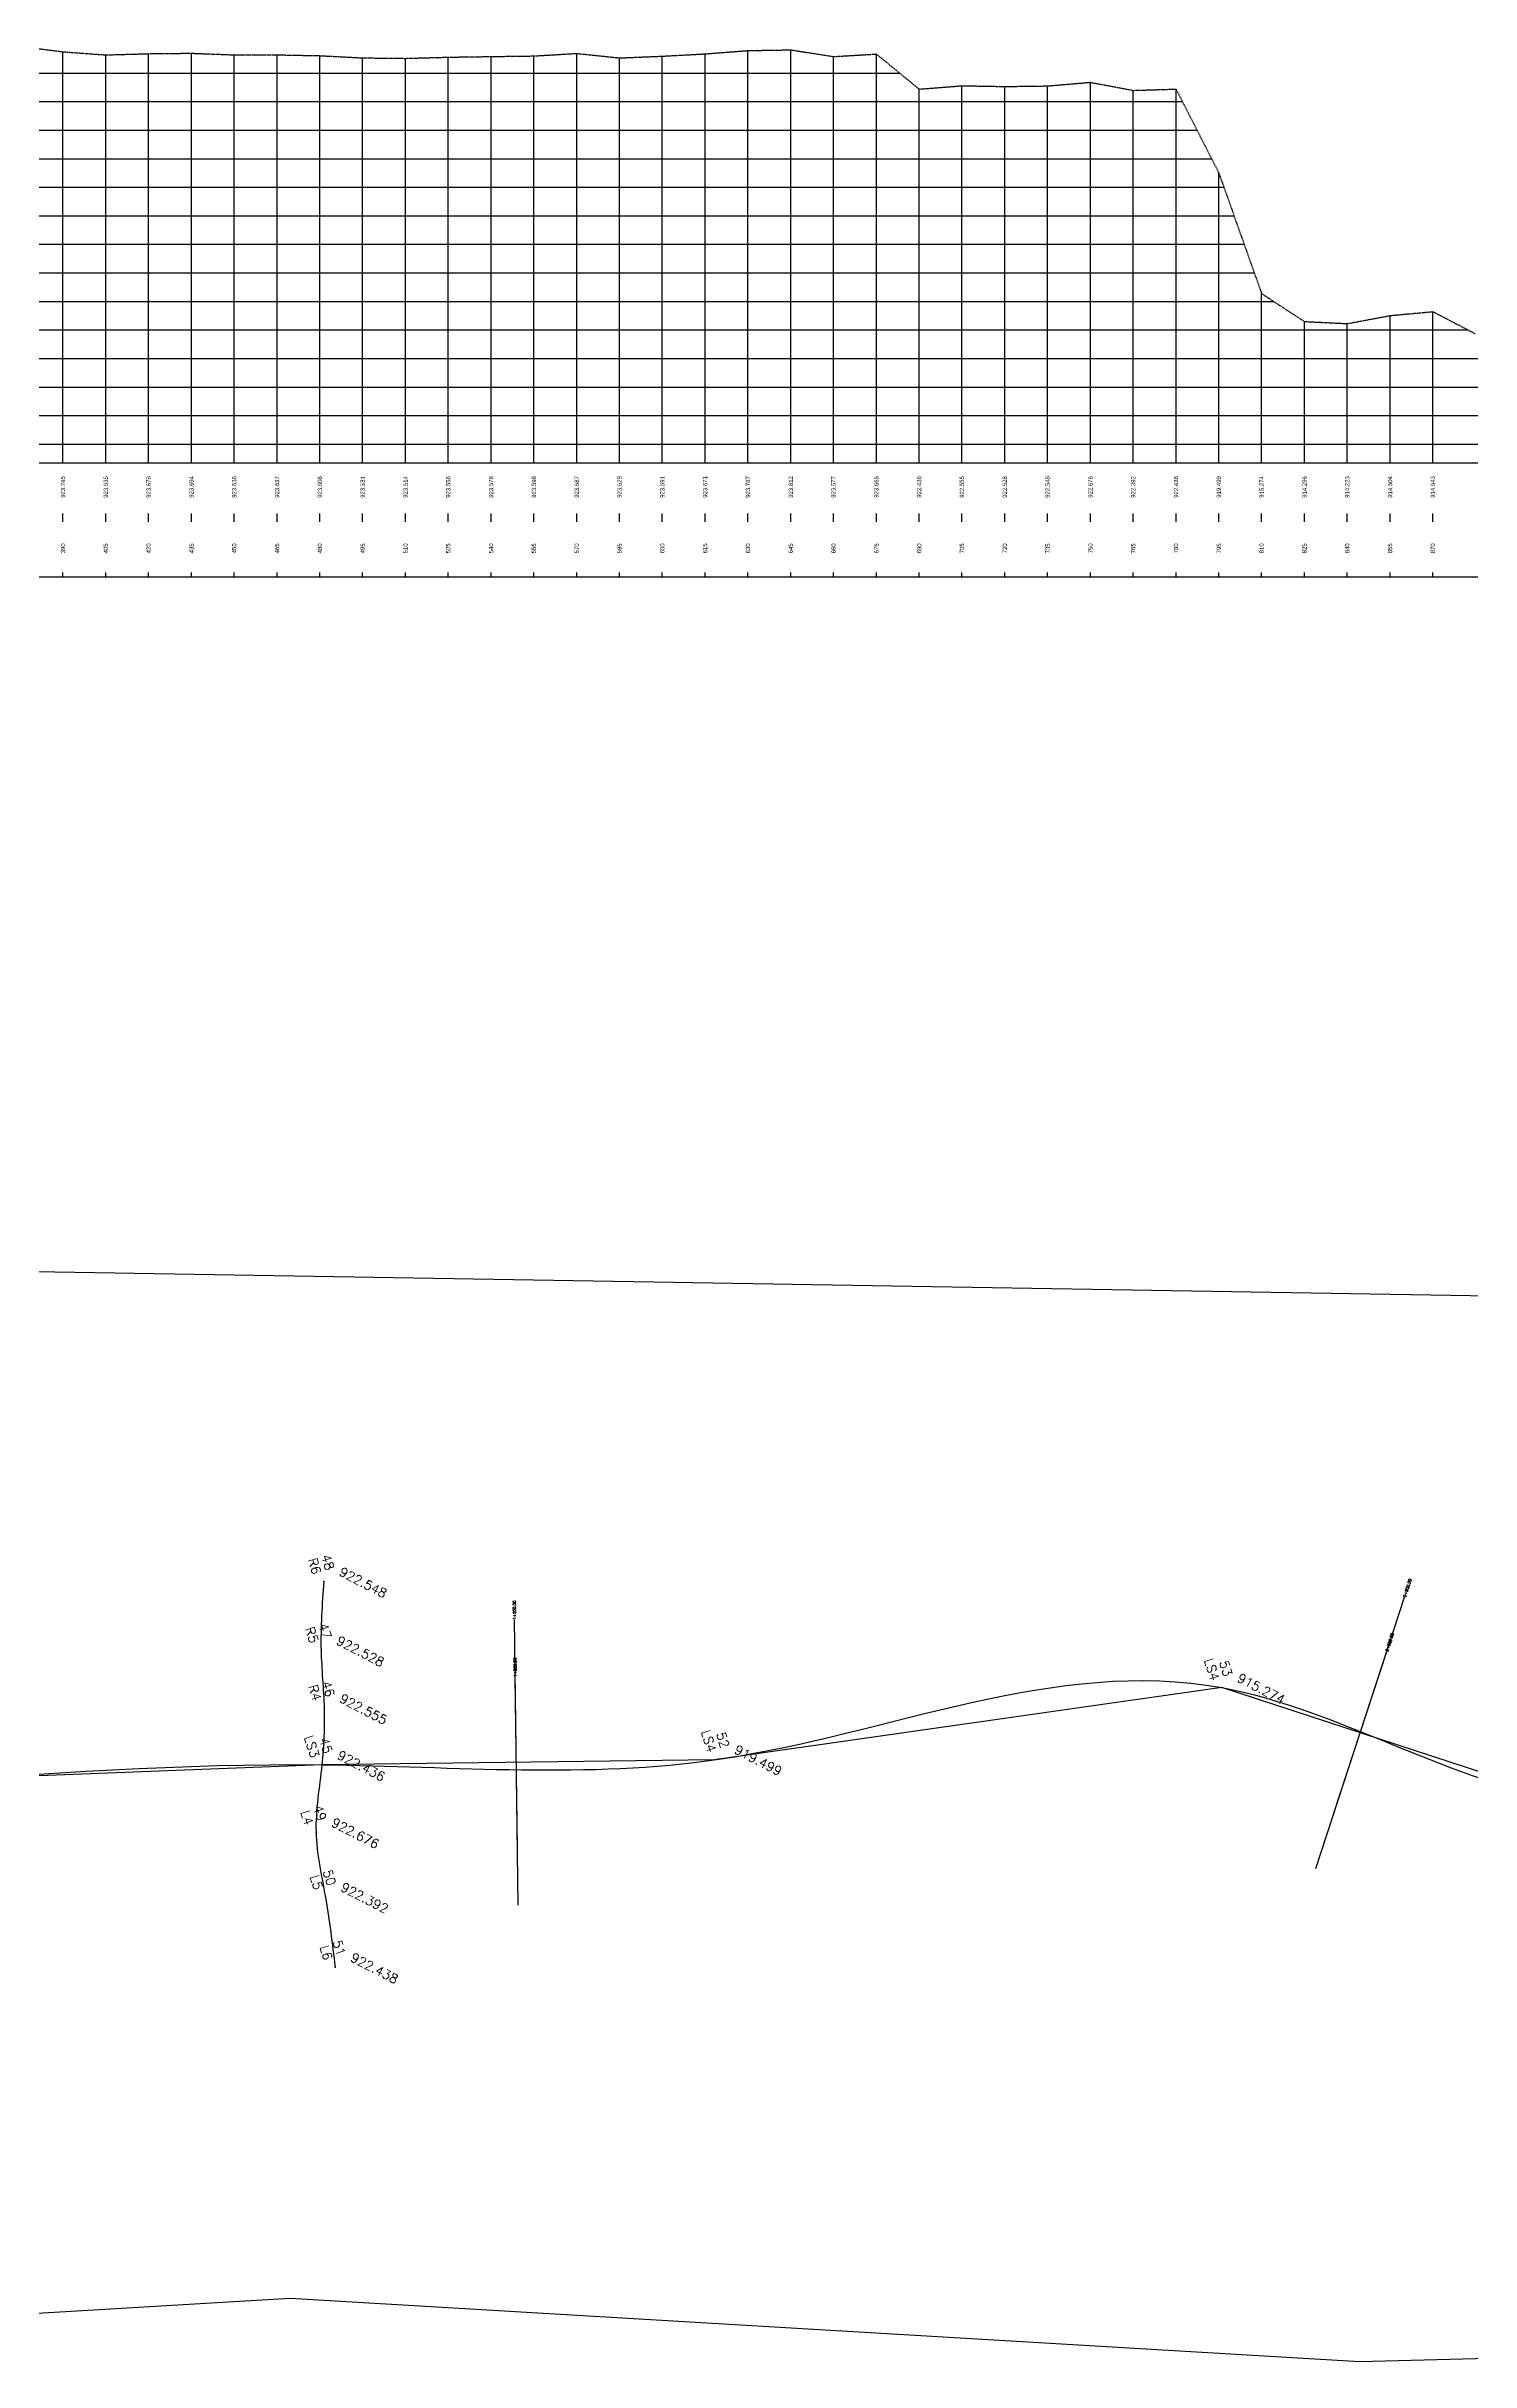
# Model space of a CAD drawing. Header units: millimetres. Extents: x 824502 to 1498685, y 1474633 to 1481826.
# Drawn here: x 1479430 to 1479930, y 1478283 to 1479094 of the extents above; entities that cross this region are included whole.
import ezdxf
from ezdxf.enums import TextEntityAlignment as Align

# ---------------------------------------------------------------- set-up
doc = ezdxf.new("R2010")
doc.units = ezdxf.units.MM
doc.linetypes.add('HIDDEN', pattern=[0.375, 0.25, -0.125])
for name, color, linetype in [('Boundary', 6, 'Continuous'), ('Chainage', 7, 'Continuous'), ('Chainage_TXT', 7, 'Continuous'), ('GL', 3, 'HIDDEN'), ('Points', 7, 'Continuous'), ('Points-ELV', 6, 'Continuous'), ('Points-NUM', 4, 'Continuous'), ('Points-TXT', 3, 'Continuous'), ('TitleBox', 7, 'Continuous')]:
    doc.layers.add(name, color=color, linetype=linetype)
doc.styles.add('ROMANS', font='romans.shx')
doc.styles.get("Standard").update_dxf_attribs({"font": 'arial.ttf'})

# ---------------------------------------------------------------- blocks, each defined once
blk = doc.blocks.new('POINTS')
at = {"layer": 'Points'}
blk.add_line((0, 0), (0, 0), dxfattribs=at)
blk.add_point((0, 0), dxfattribs=at)
at = {"layer": 'Points-ELV', "style": 'ROMANS'}
blk.add_attdef('ELEV', text='', height=1, rotation=45, dxfattribs=at).set_placement((0, 0), align=Align.BOTTOM_LEFT)
at = {"layer": 'Points-NUM', "style": 'ROMANS'}
blk.add_attdef('PTNUM', text='', height=1, dxfattribs=at).set_placement((0, 0), align=Align.BOTTOM_RIGHT)
at = {"layer": 'Points-TXT', "style": 'ROMANS'}
blk.add_attdef('DESC', text='', height=1, dxfattribs=at).set_placement((0, 0), align=Align.BOTTOM_RIGHT)

msp = doc.modelspace()

# ---------------------------------------------------------------- linework, layer by layer
at = {"color": 0}
msp.add_lwpolyline([(1480746.847, 1478573.166), (1480584.758, 1478542.724), (1480460.324, 1478548.08), (1480387.688, 1478520.003), (1480288.782, 1478446.309), (1480182.533, 1478486.447), (1479965.626, 1478478.688), (1479842.379, 1478518.948), (1479664.626, 1478493.642), (1479527.022, 1478491.918), (1479400.745, 1478487.045), (1479309.517, 1478480.299), (1479231.733, 1478476.426), (1479128.067, 1478476.359), (1479053.146, 1478472.394)], dxfattribs=at)
for points in [[(1479053.146, 1478472.394, 12010.774), (1479131.598, 1478476.438, 11982.219), (1479231.733, 1478476.426, 11956.996), (1479527.022, 1478491.918, 11913.086), (1479666.121, 1478493.858, 11875.155), (1479842.379, 1478518.948, 11820.59), (1479965.626, 1478478.688, 11807.96), (1480182.533, 1478486.447, 11798.725), (1480288.782, 1478446.309, 11802.91), (1480387.688, 1478520.003, 11813.9), (1480584.758, 1478542.724, 11915.966), (1480746.847, 1478573.166, 11985.357)], [(1479527.678, 1478556.157, 11914.533), (1479526.729, 1478532.057, 11914.274), (1479527.808, 1478511.781, 11914.623), (1479527.022, 1478491.918, 11913.086), (1479524.954, 1478468.317, 11916.186), (1479528.234, 1478445.663, 11912.518), (1479531.652, 1478421.034, 11913.112)]]:
    msp.add_spline(points, degree=3)
at = {"layer": 'Boundary'}
msp.add_polyline3d([(1480778.112, 1478702.343, 0), (1480837.493, 1478452.456, 0), (1480497.794, 1478405.251, 0), (1480357.357, 1478297.292, 0), (1480138.109, 1478289.151, 0), (1479890.747, 1478282.827, 0), (1479515.948, 1478305.02, 0), (1479301.243, 1478292.194, 0), (1479013.149, 1478306.666, 0), (1478984.538, 1478580.806, 0), (1479244.652, 1478667.703, 0), (1479943.466, 1478656.118, 0), (1480281.676, 1478648.232, 0), (1480778.156, 1478702.327, 0)], dxfattribs=at)
at = {"layer": 'Chainage', "color": 0}
for p, q in [((1479875.301, 1478455.594), (1479906.352, 1478550.651)), ((1479595.77, 1478442.775), (1479594.517, 1478542.768)), ((1479881.511, 1478474.605), (1479900.142, 1478531.639)), ((1479595.52, 1478462.774), (1479594.768, 1478522.769))]:
    msp.add_line(p, q, dxfattribs=at)
at = {"layer": 'Chainage_TXT', "color": 0}
for p, q in [((1479436.3, 1478954.518), (1479436.3, 1479091.968)), ((1479451.3, 1478954.518), (1479451.3, 1479090.868)), ((1479466.3, 1478954.518), (1479466.3, 1479091.298)), ((1479481.3, 1478954.518), (1479481.3, 1479091.458)), ((1479496.3, 1478954.518), (1479496.3, 1479090.878)), ((1479511.3, 1478954.518), (1479511.3, 1479090.889)), ((1479526.3, 1478954.518), (1479526.3, 1479090.598)), ((1479571.3, 1478954.518), (1479571.3, 1479090.079)), ((1479586.3, 1478954.518), (1479586.3, 1479090.298)), ((1479601.3, 1478954.518), (1479601.3, 1479090.498)), ((1479616.3, 1478954.518), (1479616.3, 1479091.388)), ((1479646.3, 1478954.518), (1479646.3, 1479090.428)), ((1479661.3, 1478954.518), (1479661.3, 1479091.228)), ((1479676.3, 1478954.518), (1479676.3, 1479092.388)), ((1479691.3, 1478954.518), (1479691.3, 1479092.638)), ((1479706.3, 1478954.518), (1479706.3, 1479090.289)), ((1479721.3, 1478954.518), (1479721.3, 1479091.168)), ((1479041.3, 1479084.518), (1479729.416, 1479084.518)), ((1479541.3, 1478954.518), (1479541.3, 1479089.828)), ((1479556.3, 1478954.518), (1479556.3, 1479089.658)), ((1479631.3, 1478954.518), (1479631.3, 1479089.808)), ((1479041.3, 1479074.518), (1479828.536, 1479074.518)), ((1479736.3, 1478954.518), (1479736.3, 1479078.878)), ((1479751.3, 1478954.518), (1479751.3, 1479080.068)), ((1479766.3, 1478954.518), (1479766.3, 1479079.798)), ((1479781.3, 1478954.518), (1479781.3, 1479079.998)), ((1479796.3, 1478954.518), (1479796.3, 1479081.279)), ((1479811.3, 1478954.518), (1479811.3, 1479078.439)), ((1479826.3, 1478954.518), (1479826.3, 1479078.898)), ((1479041.3, 1479064.518), (1479833.639, 1479064.518)), ((1479041.3, 1479054.518), (1479838.743, 1479054.518)), ((1479841.3, 1478954.518), (1479841.3, 1479049.509)), ((1479041.3, 1479044.518), (1479843.072, 1479044.518)), ((1479041.3, 1479034.518), (1479846.622, 1479034.518)), ((1479041.3, 1479024.518), (1479850.172, 1479024.518)), ((1479041.3, 1479014.518), (1479853.723, 1479014.518)), ((1479041.3, 1479004.518), (1479860.503, 1479004.518)), ((1479856.3, 1478954.518), (1479856.3, 1479007.258)), ((1479916.3, 1478954.518), (1479916.3, 1479000.948)), ((1479041.3, 1478994.518), (1479928.603, 1478994.518)), ((1479871.3, 1478954.518), (1479871.3, 1478997.478)), ((1479886.3, 1478954.518), (1479886.3, 1478996.748)), ((1479901.3, 1478954.518), (1479901.3, 1478999.559)), ((1479041.3, 1478984.518), (1480746.3, 1478984.518)), ((1479041.3, 1478974.518), (1480746.3, 1478974.518)), ((1479041.3, 1478964.518), (1480746.3, 1478964.518)), ((1479041.3, 1478954.518), (1480746.3, 1478954.518)), ((1479046.3, 1478948.018), (1480746.3, 1478948.018)), ((1479041.3, 1478908.018), (1480746.3, 1478908.018))]:
    msp.add_line(p, q, dxfattribs=at)
at = {"layer": 'GL', "color": 1}
msp.add_lwpolyline([(1479421.3, 1479093.878), (1479436.3, 1479091.968), (1479451.3, 1479090.868), (1479466.3, 1479091.298), (1479481.3, 1479091.458), (1479496.3, 1479090.878), (1479511.3, 1479090.889), (1479526.3, 1479090.598), (1479541.3, 1479089.828), (1479556.3, 1479089.658), (1479571.3, 1479090.079), (1479586.3, 1479090.298), (1479601.3, 1479090.498), (1479616.3, 1479091.388), (1479631.3, 1479089.808), (1479646.3, 1479090.428), (1479661.3, 1479091.228), (1479676.3, 1479092.388), (1479691.3, 1479092.638), (1479706.3, 1479090.289), (1479721.3, 1479091.168), (1479736.3, 1479078.878), (1479751.3, 1479080.068), (1479766.3, 1479079.798), (1479781.3, 1479079.998), (1479796.3, 1479081.279), (1479811.3, 1479078.439), (1479826.3, 1479078.898), (1479841.3, 1479049.509), (1479856.3, 1479007.258), (1479871.3, 1478997.478), (1479886.3, 1478996.748), (1479901.3, 1478999.559), (1479916.3, 1479000.948), (1479931.3, 1478993.108)], dxfattribs=at)
at = {"layer": 'TitleBox'}
for p, q in [((1479436.3, 1478948.018), (1479436.3, 1478954.518)), ((1479451.3, 1478948.018), (1479451.3, 1478954.518)), ((1479466.3, 1478948.018), (1479466.3, 1478954.518)), ((1479481.3, 1478948.018), (1479481.3, 1478954.518)), ((1479496.3, 1478948.018), (1479496.3, 1478954.518)), ((1479511.3, 1478948.018), (1479511.3, 1478954.518)), ((1479526.3, 1478948.018), (1479526.3, 1478954.518)), ((1479541.3, 1478948.018), (1479541.3, 1478954.518)), ((1479556.3, 1478948.018), (1479556.3, 1478954.518)), ((1479571.3, 1478948.018), (1479571.3, 1478954.518)), ((1479586.3, 1478948.018), (1479586.3, 1478954.518)), ((1479601.3, 1478948.018), (1479601.3, 1478954.518)), ((1479616.3, 1478948.018), (1479616.3, 1478954.518)), ((1479631.3, 1478948.018), (1479631.3, 1478954.518)), ((1479646.3, 1478948.018), (1479646.3, 1478954.518)), ((1479661.3, 1478948.018), (1479661.3, 1478954.518)), ((1479676.3, 1478948.018), (1479676.3, 1478954.518)), ((1479691.3, 1478948.018), (1479691.3, 1478954.518)), ((1479706.3, 1478948.018), (1479706.3, 1478954.518)), ((1479721.3, 1478948.018), (1479721.3, 1478954.518)), ((1479736.3, 1478948.018), (1479736.3, 1478954.518)), ((1479751.3, 1478948.018), (1479751.3, 1478954.518)), ((1479766.3, 1478948.018), (1479766.3, 1478954.518)), ((1479781.3, 1478948.018), (1479781.3, 1478954.518)), ((1479796.3, 1478948.018), (1479796.3, 1478954.518)), ((1479811.3, 1478948.018), (1479811.3, 1478954.518)), ((1479826.3, 1478948.018), (1479826.3, 1478954.518)), ((1479841.3, 1478948.018), (1479841.3, 1478954.518)), ((1479856.3, 1478948.018), (1479856.3, 1478954.518)), ((1479871.3, 1478948.018), (1479871.3, 1478954.518)), ((1479886.3, 1478948.018), (1479886.3, 1478954.518)), ((1479901.3, 1478948.018), (1479901.3, 1478954.518)), ((1479916.3, 1478948.018), (1479916.3, 1478954.518)), ((1479436.3, 1478927.268), (1479436.3, 1478930.268)), ((1479451.3, 1478927.268), (1479451.3, 1478930.268)), ((1479466.3, 1478927.268), (1479466.3, 1478930.268)), ((1479481.3, 1478927.268), (1479481.3, 1478930.268)), ((1479496.3, 1478927.268), (1479496.3, 1478930.268)), ((1479511.3, 1478927.268), (1479511.3, 1478930.268)), ((1479526.3, 1478927.268), (1479526.3, 1478930.268)), ((1479541.3, 1478927.268), (1479541.3, 1478930.268)), ((1479556.3, 1478927.268), (1479556.3, 1478930.268)), ((1479571.3, 1478927.268), (1479571.3, 1478930.268)), ((1479586.3, 1478927.268), (1479586.3, 1478930.268)), ((1479601.3, 1478927.268), (1479601.3, 1478930.268)), ((1479616.3, 1478927.268), (1479616.3, 1478930.268)), ((1479631.3, 1478927.268), (1479631.3, 1478930.268)), ((1479646.3, 1478927.268), (1479646.3, 1478930.268)), ((1479661.3, 1478927.268), (1479661.3, 1478930.268)), ((1479676.3, 1478927.268), (1479676.3, 1478930.268)), ((1479691.3, 1478927.268), (1479691.3, 1478930.268)), ((1479706.3, 1478927.268), (1479706.3, 1478930.268)), ((1479721.3, 1478927.268), (1479721.3, 1478930.268)), ((1479736.3, 1478927.268), (1479736.3, 1478930.268)), ((1479751.3, 1478927.268), (1479751.3, 1478930.268)), ((1479766.3, 1478927.268), (1479766.3, 1478930.268)), ((1479781.3, 1478927.268), (1479781.3, 1478930.268)), ((1479796.3, 1478927.268), (1479796.3, 1478930.268)), ((1479811.3, 1478927.268), (1479811.3, 1478930.268)), ((1479826.3, 1478927.268), (1479826.3, 1478930.268)), ((1479841.3, 1478927.268), (1479841.3, 1478930.268)), ((1479856.3, 1478927.268), (1479856.3, 1478930.268)), ((1479871.3, 1478927.268), (1479871.3, 1478930.268)), ((1479886.3, 1478927.268), (1479886.3, 1478930.268)), ((1479901.3, 1478927.268), (1479901.3, 1478930.268)), ((1479916.3, 1478927.268), (1479916.3, 1478930.268)), ((1479436.3, 1478908.018), (1479436.3, 1478909.518)), ((1479451.3, 1478908.018), (1479451.3, 1478909.518)), ((1479466.3, 1478908.018), (1479466.3, 1478909.518)), ((1479481.3, 1478908.018), (1479481.3, 1478909.518)), ((1479496.3, 1478908.018), (1479496.3, 1478909.518)), ((1479511.3, 1478908.018), (1479511.3, 1478909.518)), ((1479526.3, 1478908.018), (1479526.3, 1478909.518)), ((1479541.3, 1478908.018), (1479541.3, 1478909.518)), ((1479556.3, 1478908.018), (1479556.3, 1478909.518)), ((1479571.3, 1478908.018), (1479571.3, 1478909.518)), ((1479586.3, 1478908.018), (1479586.3, 1478909.518)), ((1479601.3, 1478908.018), (1479601.3, 1478909.518)), ((1479616.3, 1478908.018), (1479616.3, 1478909.518)), ((1479631.3, 1478908.018), (1479631.3, 1478909.518)), ((1479646.3, 1478908.018), (1479646.3, 1478909.518)), ((1479661.3, 1478908.018), (1479661.3, 1478909.518)), ((1479676.3, 1478908.018), (1479676.3, 1478909.518)), ((1479691.3, 1478908.018), (1479691.3, 1478909.518)), ((1479706.3, 1478908.018), (1479706.3, 1478909.518)), ((1479721.3, 1478908.018), (1479721.3, 1478909.518)), ((1479736.3, 1478908.018), (1479736.3, 1478909.518)), ((1479751.3, 1478908.018), (1479751.3, 1478909.518)), ((1479766.3, 1478908.018), (1479766.3, 1478909.518)), ((1479781.3, 1478908.018), (1479781.3, 1478909.518)), ((1479796.3, 1478908.018), (1479796.3, 1478909.518)), ((1479811.3, 1478908.018), (1479811.3, 1478909.518)), ((1479826.3, 1478908.018), (1479826.3, 1478909.518)), ((1479841.3, 1478908.018), (1479841.3, 1478909.518)), ((1479856.3, 1478908.018), (1479856.3, 1478909.518)), ((1479871.3, 1478908.018), (1479871.3, 1478909.518)), ((1479886.3, 1478908.018), (1479886.3, 1478909.518)), ((1479901.3, 1478908.018), (1479901.3, 1478909.518)), ((1479916.3, 1478908.018), (1479916.3, 1478909.518))]:
    msp.add_line(p, q, dxfattribs=at)

# ---------------------------------------------------------------- block references
at = {"layer": 'Points', "linetype": 'Continuous'}
ref = msp.add_blockref('POINTS', (1479527.678, 1478556.157, 11914.533), dxfattribs=dict(at, xscale=12.91481050348951, yscale=12.91481050348951, zscale=12.91481050348951, rotation=287.5583941117993))
ref.add_attrib('PTNUM', '48', dxfattribs={"layer": 'Points-NUM', "height": 3.2287, "rotation": 287.558394, "style": 'ROMANS'}).set_placement((1479527.474, 1478559.479, 11914.533), align=Align.BOTTOM_RIGHT)
ref.add_attrib('DESC', 'R6', dxfattribs={"layer": 'Points-TXT', "height": 3.2287, "rotation": 287.558394, "style": 'ROMANS'}).set_placement((1479522.856, 1478558.018, 11914.533), align=Align.BOTTOM_RIGHT)
ref.add_attrib('ELEV', '922.548', dxfattribs={"layer": 'Points-ELV', "height": 3.2287, "rotation": 332.558394, "style": 'ROMANS'}).set_placement((1479532.296, 1478557.618, 11914.533), align=Align.BOTTOM_LEFT)
ref = msp.add_blockref('POINTS', (1479527.678, 1478556.157, 11914.533), dxfattribs=dict(at, xscale=12.91481050348951, yscale=12.91481050348951, zscale=12.91481050348951, rotation=287.5583941117993))
ref.add_attrib('PTNUM', '48', dxfattribs={"layer": 'Points-NUM', "height": 3.2287, "rotation": 287.558394, "style": 'ROMANS'}).set_placement((1479527.474, 1478559.479, 11914.533), align=Align.BOTTOM_RIGHT)
ref.add_attrib('DESC', 'R6', dxfattribs={"layer": 'Points-TXT', "height": 3.2287, "rotation": 287.558394, "style": 'ROMANS'}).set_placement((1479522.856, 1478558.018, 11914.533), align=Align.BOTTOM_RIGHT)
ref.add_attrib('ELEV', '922.548', dxfattribs={"layer": 'Points-ELV', "height": 3.2287, "rotation": 332.558394, "style": 'ROMANS'}).set_placement((1479532.296, 1478557.618, 11914.533), align=Align.BOTTOM_LEFT)
ref = msp.add_blockref('POINTS', (1479526.729, 1478532.057, 11914.274), dxfattribs=dict(at, xscale=12.91481050348951, yscale=12.91481050348951, zscale=12.91481050348951, rotation=287.5583941117993))
ref.add_attrib('PTNUM', '47', dxfattribs={"layer": 'Points-NUM', "height": 3.2287, "rotation": 287.558394, "style": 'ROMANS'}).set_placement((1479526.525, 1478535.378, 11914.274), align=Align.BOTTOM_RIGHT)
ref.add_attrib('DESC', 'R5', dxfattribs={"layer": 'Points-TXT', "height": 3.2287, "rotation": 287.558394, "style": 'ROMANS'}).set_placement((1479521.907, 1478533.917, 11914.274), align=Align.BOTTOM_RIGHT)
ref.add_attrib('ELEV', '922.528', dxfattribs={"layer": 'Points-ELV', "height": 3.2287, "rotation": 332.558394, "style": 'ROMANS'}).set_placement((1479531.347, 1478533.518, 11914.274), align=Align.BOTTOM_LEFT)
ref = msp.add_blockref('POINTS', (1479526.729, 1478532.057, 11914.274), dxfattribs=dict(at, xscale=12.91481050348951, yscale=12.91481050348951, zscale=12.91481050348951, rotation=287.5583941117993))
ref.add_attrib('PTNUM', '47', dxfattribs={"layer": 'Points-NUM', "height": 3.2287, "rotation": 287.558394, "style": 'ROMANS'}).set_placement((1479526.525, 1478535.378, 11914.274), align=Align.BOTTOM_RIGHT)
ref.add_attrib('DESC', 'R5', dxfattribs={"layer": 'Points-TXT', "height": 3.2287, "rotation": 287.558394, "style": 'ROMANS'}).set_placement((1479521.907, 1478533.917, 11914.274), align=Align.BOTTOM_RIGHT)
ref.add_attrib('ELEV', '922.528', dxfattribs={"layer": 'Points-ELV', "height": 3.2287, "rotation": 332.558394, "style": 'ROMANS'}).set_placement((1479531.347, 1478533.518, 11914.274), align=Align.BOTTOM_LEFT)
ref = msp.add_blockref('POINTS', (1479842.379, 1478518.948, 11820.59), dxfattribs=dict(at, xscale=12.91481050348951, yscale=12.91481050348951, zscale=12.91481050348951, rotation=287.5583941117993))
ref.add_attrib('PTNUM', '53', dxfattribs={"layer": 'Points-NUM', "height": 3.2287, "rotation": 287.558394, "style": 'ROMANS'}).set_placement((1479842.175, 1478522.27, 11820.59), align=Align.BOTTOM_RIGHT)
ref.add_attrib('DESC', 'LS4', dxfattribs={"layer": 'Points-TXT', "height": 3.2287, "rotation": 287.558394, "style": 'ROMANS'}).set_placement((1479837.557, 1478520.809, 11820.59), align=Align.BOTTOM_RIGHT)
ref.add_attrib('ELEV', '915.274', dxfattribs={"layer": 'Points-ELV', "height": 3.2287, "rotation": 332.558394, "style": 'ROMANS'}).set_placement((1479846.996, 1478520.409, 11820.59), align=Align.BOTTOM_LEFT)
ref = msp.add_blockref('POINTS', (1479842.379, 1478518.948, 11820.59), dxfattribs=dict(at, xscale=12.91481050348951, yscale=12.91481050348951, zscale=12.91481050348951, rotation=287.5583941117993))
ref.add_attrib('PTNUM', '53', dxfattribs={"layer": 'Points-NUM', "height": 3.2287, "rotation": 287.558394, "style": 'ROMANS'}).set_placement((1479842.175, 1478522.27, 11820.59), align=Align.BOTTOM_RIGHT)
ref.add_attrib('DESC', 'LS4', dxfattribs={"layer": 'Points-TXT', "height": 3.2287, "rotation": 287.558394, "style": 'ROMANS'}).set_placement((1479837.557, 1478520.809, 11820.59), align=Align.BOTTOM_RIGHT)
ref.add_attrib('ELEV', '915.274', dxfattribs={"layer": 'Points-ELV', "height": 3.2287, "rotation": 332.558394, "style": 'ROMANS'}).set_placement((1479846.996, 1478520.409, 11820.59), align=Align.BOTTOM_LEFT)
ref = msp.add_blockref('POINTS', (1479527.808, 1478511.781, 11914.623), dxfattribs=dict(at, xscale=12.91481050348951, yscale=12.91481050348951, zscale=12.91481050348951, rotation=287.5583941117993))
ref.add_attrib('PTNUM', '46', dxfattribs={"layer": 'Points-NUM', "height": 3.2287, "rotation": 287.558394, "style": 'ROMANS'}).set_placement((1479527.603, 1478515.103, 11914.623), align=Align.BOTTOM_RIGHT)
ref.add_attrib('DESC', 'R4', dxfattribs={"layer": 'Points-TXT', "height": 3.2287, "rotation": 287.558394, "style": 'ROMANS'}).set_placement((1479522.986, 1478513.642, 11914.623), align=Align.BOTTOM_RIGHT)
ref.add_attrib('ELEV', '922.555', dxfattribs={"layer": 'Points-ELV', "height": 3.2287, "rotation": 332.558394, "style": 'ROMANS'}).set_placement((1479532.425, 1478513.242, 11914.623), align=Align.BOTTOM_LEFT)
ref = msp.add_blockref('POINTS', (1479527.808, 1478511.781, 11914.623), dxfattribs=dict(at, xscale=12.91481050348951, yscale=12.91481050348951, zscale=12.91481050348951, rotation=287.5583941117993))
ref.add_attrib('PTNUM', '46', dxfattribs={"layer": 'Points-NUM', "height": 3.2287, "rotation": 287.558394, "style": 'ROMANS'}).set_placement((1479527.603, 1478515.103, 11914.623), align=Align.BOTTOM_RIGHT)
ref.add_attrib('DESC', 'R4', dxfattribs={"layer": 'Points-TXT', "height": 3.2287, "rotation": 287.558394, "style": 'ROMANS'}).set_placement((1479522.986, 1478513.642, 11914.623), align=Align.BOTTOM_RIGHT)
ref.add_attrib('ELEV', '922.555', dxfattribs={"layer": 'Points-ELV', "height": 3.2287, "rotation": 332.558394, "style": 'ROMANS'}).set_placement((1479532.425, 1478513.242, 11914.623), align=Align.BOTTOM_LEFT)
ref = msp.add_blockref('POINTS', (1479527.022, 1478491.918, 11913.086), dxfattribs=dict(at, xscale=12.91481050348951, yscale=12.91481050348951, zscale=12.91481050348951, rotation=287.5583941117993))
ref.add_attrib('PTNUM', '45', dxfattribs={"layer": 'Points-NUM', "height": 3.2287, "rotation": 287.558394, "style": 'ROMANS'}).set_placement((1479526.818, 1478495.24, 11913.086), align=Align.BOTTOM_RIGHT)
ref.add_attrib('DESC', 'LS3', dxfattribs={"layer": 'Points-TXT', "height": 3.2287, "rotation": 287.558394, "style": 'ROMANS'}).set_placement((1479522.2, 1478493.779, 11913.086), align=Align.BOTTOM_RIGHT)
ref.add_attrib('ELEV', '922.436', dxfattribs={"layer": 'Points-ELV', "height": 3.2287, "rotation": 332.558394, "style": 'ROMANS'}).set_placement((1479531.639, 1478493.379, 11913.086), align=Align.BOTTOM_LEFT)
ref = msp.add_blockref('POINTS', (1479527.022, 1478491.918, 11913.086), dxfattribs=dict(at, xscale=12.91481050348951, yscale=12.91481050348951, zscale=12.91481050348951, rotation=287.5583941117993))
ref.add_attrib('PTNUM', '45', dxfattribs={"layer": 'Points-NUM', "height": 3.2287, "rotation": 287.558394, "style": 'ROMANS'}).set_placement((1479526.818, 1478495.24, 11913.086), align=Align.BOTTOM_RIGHT)
ref.add_attrib('DESC', 'LS3', dxfattribs={"layer": 'Points-TXT', "height": 3.2287, "rotation": 287.558394, "style": 'ROMANS'}).set_placement((1479522.2, 1478493.779, 11913.086), align=Align.BOTTOM_RIGHT)
ref.add_attrib('ELEV', '922.436', dxfattribs={"layer": 'Points-ELV', "height": 3.2287, "rotation": 332.558394, "style": 'ROMANS'}).set_placement((1479531.639, 1478493.379, 11913.086), align=Align.BOTTOM_LEFT)
ref = msp.add_blockref('POINTS', (1479666.121, 1478493.858, 11875.155), dxfattribs=dict(at, xscale=12.91481050348951, yscale=12.91481050348951, zscale=12.91481050348951, rotation=287.5583941117993))
ref.add_attrib('PTNUM', '52', dxfattribs={"layer": 'Points-NUM', "height": 3.2287, "rotation": 287.558394, "style": 'ROMANS'}).set_placement((1479665.916, 1478497.18, 11875.155), align=Align.BOTTOM_RIGHT)
ref.add_attrib('DESC', 'LS4', dxfattribs={"layer": 'Points-TXT', "height": 3.2287, "rotation": 287.558394, "style": 'ROMANS'}).set_placement((1479661.299, 1478495.719, 11875.155), align=Align.BOTTOM_RIGHT)
ref.add_attrib('ELEV', '919.499', dxfattribs={"layer": 'Points-ELV', "height": 3.2287, "rotation": 332.558394, "style": 'ROMANS'}).set_placement((1479670.738, 1478495.319, 11875.155), align=Align.BOTTOM_LEFT)
ref = msp.add_blockref('POINTS', (1479666.121, 1478493.858, 11875.155), dxfattribs=dict(at, xscale=12.91481050348951, yscale=12.91481050348951, zscale=12.91481050348951, rotation=287.5583941117993))
ref.add_attrib('PTNUM', '52', dxfattribs={"layer": 'Points-NUM', "height": 3.2287, "rotation": 287.558394, "style": 'ROMANS'}).set_placement((1479665.916, 1478497.18, 11875.155), align=Align.BOTTOM_RIGHT)
ref.add_attrib('DESC', 'LS4', dxfattribs={"layer": 'Points-TXT', "height": 3.2287, "rotation": 287.558394, "style": 'ROMANS'}).set_placement((1479661.299, 1478495.719, 11875.155), align=Align.BOTTOM_RIGHT)
ref.add_attrib('ELEV', '919.499', dxfattribs={"layer": 'Points-ELV', "height": 3.2287, "rotation": 332.558394, "style": 'ROMANS'}).set_placement((1479670.738, 1478495.319, 11875.155), align=Align.BOTTOM_LEFT)
ref = msp.add_blockref('POINTS', (1479524.954, 1478468.317, 11916.186), dxfattribs=dict(at, xscale=12.91481050348951, yscale=12.91481050348951, zscale=12.91481050348951, rotation=287.5583941117993))
ref.add_attrib('PTNUM', '49', dxfattribs={"layer": 'Points-NUM', "height": 3.2287, "rotation": 287.558394, "style": 'ROMANS'}).set_placement((1479524.749, 1478471.638, 11916.186), align=Align.BOTTOM_RIGHT)
ref.add_attrib('DESC', 'L4', dxfattribs={"layer": 'Points-TXT', "height": 3.2287, "rotation": 287.558394, "style": 'ROMANS'}).set_placement((1479520.132, 1478470.177, 11916.186), align=Align.BOTTOM_RIGHT)
ref.add_attrib('ELEV', '922.676', dxfattribs={"layer": 'Points-ELV', "height": 3.2287, "rotation": 332.558394, "style": 'ROMANS'}).set_placement((1479529.571, 1478469.778, 11916.186), align=Align.BOTTOM_LEFT)
ref = msp.add_blockref('POINTS', (1479524.954, 1478468.317, 11916.186), dxfattribs=dict(at, xscale=12.91481050348951, yscale=12.91481050348951, zscale=12.91481050348951, rotation=287.5583941117993))
ref.add_attrib('PTNUM', '49', dxfattribs={"layer": 'Points-NUM', "height": 3.2287, "rotation": 287.558394, "style": 'ROMANS'}).set_placement((1479524.749, 1478471.638, 11916.186), align=Align.BOTTOM_RIGHT)
ref.add_attrib('DESC', 'L4', dxfattribs={"layer": 'Points-TXT', "height": 3.2287, "rotation": 287.558394, "style": 'ROMANS'}).set_placement((1479520.132, 1478470.177, 11916.186), align=Align.BOTTOM_RIGHT)
ref.add_attrib('ELEV', '922.676', dxfattribs={"layer": 'Points-ELV', "height": 3.2287, "rotation": 332.558394, "style": 'ROMANS'}).set_placement((1479529.571, 1478469.778, 11916.186), align=Align.BOTTOM_LEFT)
ref = msp.add_blockref('POINTS', (1479528.234, 1478445.663, 11912.518), dxfattribs=dict(at, xscale=12.91481050348951, yscale=12.91481050348951, zscale=12.91481050348951, rotation=287.5583941117993))
ref.add_attrib('PTNUM', '50', dxfattribs={"layer": 'Points-NUM', "height": 3.2287, "rotation": 287.558394, "style": 'ROMANS'}).set_placement((1479528.03, 1478448.985, 11912.518), align=Align.BOTTOM_RIGHT)
ref.add_attrib('DESC', 'L5', dxfattribs={"layer": 'Points-TXT', "height": 3.2287, "rotation": 287.558394, "style": 'ROMANS'}).set_placement((1479523.412, 1478447.524, 11912.518), align=Align.BOTTOM_RIGHT)
ref.add_attrib('ELEV', '922.392', dxfattribs={"layer": 'Points-ELV', "height": 3.2287, "rotation": 332.558394, "style": 'ROMANS'}).set_placement((1479532.851, 1478447.124, 11912.518), align=Align.BOTTOM_LEFT)
ref = msp.add_blockref('POINTS', (1479528.234, 1478445.663, 11912.518), dxfattribs=dict(at, xscale=12.91481050348951, yscale=12.91481050348951, zscale=12.91481050348951, rotation=287.5583941117993))
ref.add_attrib('PTNUM', '50', dxfattribs={"layer": 'Points-NUM', "height": 3.2287, "rotation": 287.558394, "style": 'ROMANS'}).set_placement((1479528.03, 1478448.985, 11912.518), align=Align.BOTTOM_RIGHT)
ref.add_attrib('DESC', 'L5', dxfattribs={"layer": 'Points-TXT', "height": 3.2287, "rotation": 287.558394, "style": 'ROMANS'}).set_placement((1479523.412, 1478447.524, 11912.518), align=Align.BOTTOM_RIGHT)
ref.add_attrib('ELEV', '922.392', dxfattribs={"layer": 'Points-ELV', "height": 3.2287, "rotation": 332.558394, "style": 'ROMANS'}).set_placement((1479532.851, 1478447.124, 11912.518), align=Align.BOTTOM_LEFT)
ref = msp.add_blockref('POINTS', (1479531.652, 1478421.034, 11913.112), dxfattribs=dict(at, xscale=12.91481050348951, yscale=12.91481050348951, zscale=12.91481050348951, rotation=287.5583941117993))
ref.add_attrib('PTNUM', '51', dxfattribs={"layer": 'Points-NUM', "height": 3.2287, "rotation": 287.558394, "style": 'ROMANS'}).set_placement((1479531.447, 1478424.356, 11913.112), align=Align.BOTTOM_RIGHT)
ref.add_attrib('DESC', 'L6', dxfattribs={"layer": 'Points-TXT', "height": 3.2287, "rotation": 287.558394, "style": 'ROMANS'}).set_placement((1479526.83, 1478422.895, 11913.112), align=Align.BOTTOM_RIGHT)
ref.add_attrib('ELEV', '922.438', dxfattribs={"layer": 'Points-ELV', "height": 3.2287, "rotation": 332.558394, "style": 'ROMANS'}).set_placement((1479536.269, 1478422.495, 11913.112), align=Align.BOTTOM_LEFT)
ref = msp.add_blockref('POINTS', (1479531.652, 1478421.034, 11913.112), dxfattribs=dict(at, xscale=12.91481050348951, yscale=12.91481050348951, zscale=12.91481050348951, rotation=287.5583941117993))
ref.add_attrib('PTNUM', '51', dxfattribs={"layer": 'Points-NUM', "height": 3.2287, "rotation": 287.558394, "style": 'ROMANS'}).set_placement((1479531.447, 1478424.356, 11913.112), align=Align.BOTTOM_RIGHT)
ref.add_attrib('DESC', 'L6', dxfattribs={"layer": 'Points-TXT', "height": 3.2287, "rotation": 287.558394, "style": 'ROMANS'}).set_placement((1479526.83, 1478422.895, 11913.112), align=Align.BOTTOM_RIGHT)
ref.add_attrib('ELEV', '922.438', dxfattribs={"layer": 'Points-ELV', "height": 3.2287, "rotation": 332.558394, "style": 'ROMANS'}).set_placement((1479536.269, 1478422.495, 11913.112), align=Align.BOTTOM_LEFT)

# ---------------------------------------------------------------- texts
at = {"layer": 'Chainage', "color": 0, "style": 'ROMANS'}
for s, rotation, p in [('0+900.00', 71.909921, (1479906.352, 1478550.651)), ('1+200.00', 90.717841, (1479594.517, 1478542.768)), ('0+900.00', 71.909921, (1479900.142, 1478531.639)), ('1+200.00', 90.717841, (1479594.768, 1478522.769))]:
    msp.add_text(s, height=1, rotation=rotation, dxfattribs=at).set_placement(p, align=Align.MIDDLE_LEFT)
at = {"layer": 'TitleBox'}
for s, p in [('923.745', (1479436.3, 1478939.518)), ('923.635', (1479451.3, 1478939.518)), ('923.678', (1479466.3, 1478939.518)), ('923.694', (1479481.3, 1478939.518)), ('923.636', (1479496.3, 1478939.518)), ('923.637', (1479511.3, 1478939.518)), ('923.608', (1479526.3, 1478939.518)), ('923.531', (1479541.3, 1478939.518)), ('923.514', (1479556.3, 1478939.518)), ('923.556', (1479571.3, 1478939.518)), ('923.578', (1479586.3, 1478939.518)), ('923.598', (1479601.3, 1478939.518)), ('923.687', (1479616.3, 1478939.518)), ('923.529', (1479631.3, 1478939.518)), ('923.591', (1479646.3, 1478939.518)), ('923.671', (1479661.3, 1478939.518)), ('923.787', (1479676.3, 1478939.518)), ('923.812', (1479691.3, 1478939.518)), ('923.577', (1479706.3, 1478939.518)), ('923.665', (1479721.3, 1478939.518)), ('922.436', (1479736.3, 1478939.518)), ('922.555', (1479751.3, 1478939.518)), ('922.528', (1479766.3, 1478939.518)), ('922.548', (1479781.3, 1478939.518)), ('922.676', (1479796.3, 1478939.518)), ('922.392', (1479811.3, 1478939.518)), ('922.438', (1479826.3, 1478939.518)), ('919.499', (1479841.3, 1478939.518)), ('915.274', (1479856.3, 1478939.518)), ('914.296', (1479871.3, 1478939.518)), ('914.223', (1479886.3, 1478939.518)), ('914.504', (1479901.3, 1478939.518)), ('914.643', (1479916.3, 1478939.518)), ('390', (1479436.3, 1478918.018)), ('405', (1479451.3, 1478918.018)), ('420', (1479466.3, 1478918.018)), ('435', (1479481.3, 1478918.018)), ('450', (1479496.3, 1478918.018)), ('465', (1479511.3, 1478918.018)), ('480', (1479526.3, 1478918.018)), ('495', (1479541.3, 1478918.018)), ('510', (1479556.3, 1478918.018)), ('525', (1479571.3, 1478918.018)), ('540', (1479586.3, 1478918.018)), ('555', (1479601.3, 1478918.018)), ('570', (1479616.3, 1478918.018)), ('585', (1479631.3, 1478918.018)), ('600', (1479646.3, 1478918.018)), ('615', (1479661.3, 1478918.018)), ('630', (1479676.3, 1478918.018)), ('645', (1479691.3, 1478918.018)), ('660', (1479706.3, 1478918.018)), ('675', (1479721.3, 1478918.018)), ('690', (1479736.3, 1478918.018)), ('705', (1479751.3, 1478918.018)), ('720', (1479766.3, 1478918.018)), ('735', (1479781.3, 1478918.018)), ('750', (1479796.3, 1478918.018)), ('765', (1479811.3, 1478918.018)), ('780', (1479826.3, 1478918.018)), ('795', (1479841.3, 1478918.018)), ('810', (1479856.3, 1478918.018)), ('825', (1479871.3, 1478918.018)), ('840', (1479886.3, 1478918.018)), ('855', (1479901.3, 1478918.018)), ('870', (1479916.3, 1478918.018))]:
    msp.add_text(s, height=1.5, rotation=90, dxfattribs=at).set_placement(p, align=Align.MIDDLE_CENTER)

doc.saveas('drawing.dxf')
